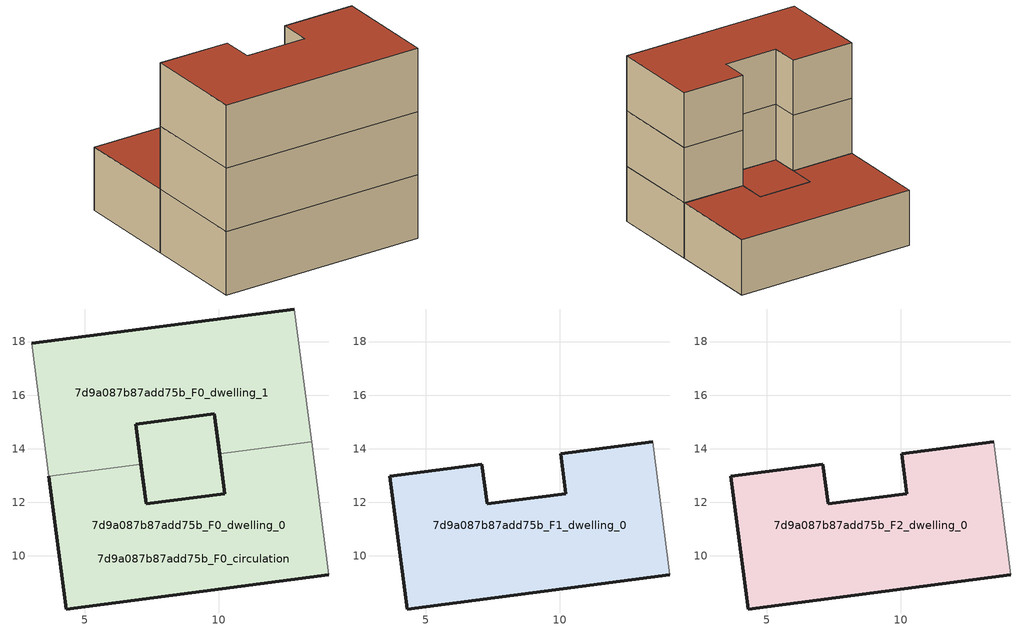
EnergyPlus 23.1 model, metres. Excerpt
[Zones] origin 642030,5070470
7d9a087b87add75b_F0_dwelling_0
 floor ground (EU_floor_Construction): 9.84,15.3 10.03,13.81 10.23,12.32 7.29,11.94 6.9,14.91 z0; 13.46,14.26 14.11,9.3 4.31,8.02 3.66,12.97 7.09,13.42 7.29,11.94 10.23,12.32 10.03,13.81 z0
 wall outside (EU_wall_Construction): 10.03,13.81 10.23,12.32 7.29,11.94 7.09,13.42 / 3.66,12.97 4.31,8.02 14.11,9.3 z0:3
 wall adiabatic (EU_wall_Construction): 14.11,9.3 13.46,14.26 z0:3
 wall to 7d9a087b87add75b_F0_dwelling_1 (EU_wall_Construction): 13.46,14.26 10.03,13.81 / 7.09,13.42 3.66,12.97 z0:3
 roof outside (EU_floor_Construction): 10.23,12.32 10.03,13.81 9.84,15.3 6.9,14.91 7.29,11.94 z3
7d9a087b87add75b_F0_dwelling_1
 floor ground (EU_floor_Construction): 9.84,15.3 10.03,13.81 10.23,12.32 7.29,11.94 6.9,14.91 z0; 12.81,19.22 13.46,14.26 10.03,13.81 9.84,15.3 6.9,14.91 7.09,13.42 3.66,12.97 3.01,17.93 z0
 wall outside (EU_wall_Construction): 7.09,13.42 6.9,14.91 9.84,15.3 10.03,13.81 / 12.81,19.22 3.01,17.93 z0:3
 wall adiabatic (EU_wall_Construction): 3.01,17.93 3.66,12.97 / 13.46,14.26 12.81,19.22 z0:3
 roof outside (EU_roof_Construction): 13.46,14.26 12.81,19.22 3.01,17.93 3.66,12.97 7.09,13.42 6.9,14.91 9.84,15.3 10.03,13.81 z3; 10.23,12.32 10.03,13.81 9.84,15.3 6.9,14.91 7.29,11.94 z3
7d9a087b87add75b_F0_circulation
 floor ground (EU_floor_Construction): 9.84,15.3 10.03,13.81 10.23,12.32 7.29,11.94 6.9,14.91 9.5,15.25 z0; 13.46,14.26 14.11,9.3 4.31,8.02 3.66,12.97 7.09,13.42 7.29,11.94 10.23,12.32 10.03,13.81 z0; 12.81,19.22 13.46,14.26 10.03,13.81 9.84,15.3 6.9,14.91 7.09,13.42 3.66,12.97 3.01,17.93 z0
 wall outside (EU_wall_Construction): 9.84,15.3 6.9,14.91 7.29,11.94 10.23,12.32 9.84,15.3 z0:3
 roof outside (EU_roof_Construction): 14.11,9.3 13.46,14.26 10.03,13.81 10.23,12.32 7.29,11.94 7.09,13.42 3.66,12.97 4.31,8.02 z3; 10.23,12.32 10.03,13.81 9.84,15.3 9.5,15.25 6.9,14.91 7.29,11.94 z3; 13.46,14.26 12.81,19.22 3.01,17.93 3.66,12.97 7.09,13.42 6.9,14.91 9.84,15.3 10.03,13.81 z3
7d9a087b87add75b_F1_dwelling_0
 floor to 7d9a087b87add75b_F0_dwelling_0 (EU_floor_Construction): 13.46,14.26 14.11,9.3 4.31,8.02 3.66,12.97 7.09,13.42 7.29,11.94 10.23,12.32 10.03,13.81 z3
 wall outside (EU_wall_Construction): 13.46,14.26 10.03,13.81 10.23,12.32 7.29,11.94 7.09,13.42 3.66,12.97 4.31,8.02 14.11,9.3 z3:6
 wall adiabatic (EU_wall_Construction): 14.11,9.3 13.46,14.26 z3:6
7d9a087b87add75b_F2_dwelling_0
 floor to 7d9a087b87add75b_F1_dwelling_0 (EU_floor_Construction): 13.46,14.26 14.11,9.3 4.31,8.02 3.66,12.97 7.09,13.42 7.29,11.94 10.23,12.32 10.03,13.81 z6
 wall outside (EU_wall_Construction): 13.46,14.26 10.03,13.81 10.23,12.32 7.29,11.94 7.09,13.42 3.66,12.97 4.31,8.02 14.11,9.3 z6:9
 wall adiabatic (EU_wall_Construction): 14.11,9.3 13.46,14.26 z6:9
 roof outside (EU_roof_Construction): 14.11,9.3 13.46,14.26 10.03,13.81 10.23,12.32 7.29,11.94 7.09,13.42 3.66,12.97 4.31,8.02 z9
[Building]
EU S2 Campaign: North Axis=0; Terrain=City; Solar Distribution=FullExterior
[Site:Location]
Lyon-Bron: Latitude=45.75; Longitude=5; Time Zone=1; Elevation=198
[SizingPeriod:WeatherFileDays]
AnnualSizingPeriod: Begin Month=1; Begin Day of Month=1; End Month=12; End Day of Month=31; Day of Week for Start Day=Monday; Use Weather File Daylight Saving Period=No; Use Weather File Rain and Snow Indicators=No
[MATERIAL]
EU_InternalMass_Material: Roughness=MediumRough; Thickness=0.1; Conductivity=1; Density=1800; Specific Heat=900; Thermal Absorptance=0.9; Solar Absorptance=0.7; Visible Absorptance=0.7
[MATERIAL:NOMASS] Roughness=MediumRough; Thermal Absorptance=0.9; Solar Absorptance=0.7; Visible Absorptance=0.7
Name | Thermal Resistance
EU_wall_NoMass | 0.87146
EU_roof_NoMass | 0.842276
EU_floor_NoMass | 0.496999
[CONSTRUCTION]
EU_wall_Construction: EU_wall_NoMass
EU_roof_Construction: EU_roof_NoMass
EU_floor_Construction: EU_floor_NoMass
EU_InternalMass_Construction: EU_InternalMass_Material
[ZONE] Type=1; Multiplier=1; Ceiling Height=autocalculate; Floor Area=autocalculate; Part of Total Floor Area=Yes
Name | Volume
7d9a087b87add75b_F0_dwelling_0 | 161.621
7d9a087b87add75b_F1_dwelling_0 | 134.931
7d9a087b87add75b_F2_dwelling_0 | 134.932
7d9a087b87add75b_F0_dwelling_1 | 161.62
7d9a087b87add75b_F0_circulation | 296.55
[INTERNALMASS] Construction=EU_InternalMass_Construction
Name | Zone or ZoneList | Surface Area
7d9a087b87add75b_F0_dwelling_0_EU_InternalMass | 7d9a087b87add75b_F0_dwelling_0 | 44.9772
7d9a087b87add75b_F0_dwelling_1_EU_InternalMass | 7d9a087b87add75b_F0_dwelling_1 | 44.9772
7d9a087b87add75b_F1_dwelling_0_EU_InternalMass | 7d9a087b87add75b_F1_dwelling_0 | 98.8669
7d9a087b87add75b_F2_dwelling_0_EU_InternalMass | 7d9a087b87add75b_F2_dwelling_0 | 98.8669
[OTHEREQUIPMENT] Fuel Type=Electricity; Design Level Calculation Method=Watts/Area; Power per Zone Floor Area=1; Fraction Latent=0; Fraction Radiant=0; Fraction Lost=0; Carbon Dioxide Generation Rate=0; EndUse Subcategory=EU_Step8_InternalGains
Name | Zone or ZoneList or Space or SpaceList | Schedule
EU_Step8_InternalGain_7d9a087b87add75b_F0_dwelling_0_f000 | 7d9a087b87add75b_F0_dwelling_0 | EU_Step8_GainSchedule_7d9a087b87add75b_F0_dwelling_0_f000
EU_Step8_InternalGain_7d9a087b87add75b_F0_dwelling_1_f000 | 7d9a087b87add75b_F0_dwelling_1 | EU_Step8_GainSchedule_7d9a087b87add75b_F0_dwelling_1_f000
EU_Step8_InternalGain_7d9a087b87add75b_F1_dwelling_0_f000 | 7d9a087b87add75b_F1_dwelling_0 | EU_Step8_GainSchedule_7d9a087b87add75b_F1_dwelling_0_f000
EU_Step8_InternalGain_7d9a087b87add75b_F2_dwelling_0_f000 | 7d9a087b87add75b_F2_dwelling_0 | EU_Step8_GainSchedule_7d9a087b87add75b_F2_dwelling_0_f000
[ZONEINFILTRATION:DESIGNFLOWRATE]
EU_Circulation_Infiltration_7d9a087b87add75b_F0_circulation: Zone or ZoneList or Space or SpaceList=7d9a087b87add75b_F0_circulation; Schedule=EU_AlwaysOn; Design Flow Rate Calculation Method=Flow/Area; Flow Rate per Floor Area=0.0005; Constant Term Coefficient=1; Temperature Term Coefficient=0; Velocity Term Coefficient=0; Velocity Squared Term Coefficient=0
[ZONEVENTILATION:DESIGNFLOWRATE] Schedule=EU_AlwaysOn; Design Flow Rate Calculation Method=AirChanges/Hour; Air Changes per Hour=0.425; Ventilation Type=Natural; Fan Pressure Rise=0; Fan Total Efficiency=1; Constant Term Coefficient=1; Temperature Term Coefficient=0; Velocity Term Coefficient=0; Velocity Squared Term Coefficient=0; Minimum Indoor Temperature=-100; Maximum Indoor Temperature=100; Delta Temperature=-100; Minimum Outdoor Temperature=-100; Maximum Outdoor Temperature=100; Maximum Wind Speed=40
Name | Zone or ZoneList or Space or SpaceList
EU_ConstantAir_7d9a087b87add75b_F0_dwelling_0 | 7d9a087b87add75b_F0_dwelling_0
EU_ConstantAir_7d9a087b87add75b_F0_dwelling_1 | 7d9a087b87add75b_F0_dwelling_1
EU_ConstantAir_7d9a087b87add75b_F1_dwelling_0 | 7d9a087b87add75b_F1_dwelling_0
EU_ConstantAir_7d9a087b87add75b_F2_dwelling_0 | 7d9a087b87add75b_F2_dwelling_0
[HVACTEMPLATE:THERMOSTAT] Constant Heating Setpoint=20; Constant Cooling Setpoint=50
EU_HeatOnly_7d9a087b87add75b_F0_dwelling_0; EU_HeatOnly_7d9a087b87add75b_F0_dwelling_1; EU_HeatOnly_7d9a087b87add75b_F1_dwelling_0; EU_HeatOnly_7d9a087b87add75b_F2_dwelling_0
[HVACTEMPLATE:ZONE:IDEALLOADSAIRSYSTEM] System Availability Schedule=EU_AlwaysOn; Maximum Heating Supply Air Temperature=50; Minimum Cooling Supply Air Temperature=13; Maximum Heating Supply Air Humidity Ratio=0.0156; Minimum Cooling Supply Air Humidity Ratio=0.0077; Heating Limit=NoLimit; Cooling Limit=NoLimit; Heating Availability Schedule=EU_AlwaysOn; Cooling Availability Schedule=EU_CoolingOff; Dehumidification Control Type=ConstantSensibleHeatRatio; Cooling Sensible Heat Ratio=0.7; Dehumidification Setpoint=60; Humidification Control Type=None; Humidification Setpoint=30; Outdoor Air Method=None; Outdoor Air Flow Rate per Person=0.00944; Outdoor Air Flow Rate per Zone Floor Area=0; Outdoor Air Flow Rate per Zone=0; Demand Controlled Ventilation Type=None; Outdoor Air Economizer Type=NoEconomizer; Heat Recovery Type=None; Sensible Heat Recovery Effectiveness=0.7; Latent Heat Recovery Effectiveness=0.65
Name | Template Thermostat
7d9a087b87add75b_F0_dwelling_0 | EU_HeatOnly_7d9a087b87add75b_F0_dwelling_0
7d9a087b87add75b_F0_dwelling_1 | EU_HeatOnly_7d9a087b87add75b_F0_dwelling_1
7d9a087b87add75b_F1_dwelling_0 | EU_HeatOnly_7d9a087b87add75b_F1_dwelling_0
7d9a087b87add75b_F2_dwelling_0 | EU_HeatOnly_7d9a087b87add75b_F2_dwelling_0
[SIZING:ZONE] Zone Cooling Design Supply Air Temperature Input Method=SupplyAirTemperature; Zone Cooling Design Supply Air Temperature=13; Zone Heating Design Supply Air Temperature Input Method=SupplyAirTemperature; Zone Heating Design Supply Air Temperature=50; Zone Cooling Design Supply Air Humidity Ratio=0.008; Zone Heating Design Supply Air Humidity Ratio=0.008; Cooling Design Air Flow Method=DesignDay; Cooling Design Air Flow Rate=0; Cooling Minimum Air Flow per Zone Floor Area=0.000762; Cooling Minimum Air Flow=0; Cooling Minimum Air Flow Fraction=0.2; Heating Design Air Flow Method=DesignDay; Heating Design Air Flow Rate=0; Heating Maximum Air Flow per Zone Floor Area=0.002032; Heating Maximum Air Flow=0.141576; Heating Maximum Air Flow Fraction=0.3; Account for Dedicated Outdoor Air System=No; Dedicated Outdoor Air System Control Strategy=NeutralSupplyAir; Dedicated Outdoor Air Low Setpoint Temperature for Design=autosize; Dedicated Outdoor Air High Setpoint Temperature for Design=autosize; Zone Load Sizing Method=Sensible Load Only No Latent Load; Zone Latent Cooling Design Supply Air Humidity Ratio Input Method=HumidityRatioDifference; Zone Cooling Design Supply Air Humidity Ratio Difference=0.005; Zone Latent Heating Design Supply Air Humidity Ratio Input Method=HumidityRatioDifference; Zone Humidification Design Supply Air Humidity Ratio Difference=0.005
7d9a087b87add75b_F0_dwelling_0; 7d9a087b87add75b_F0_dwelling_1; 7d9a087b87add75b_F1_dwelling_0; 7d9a087b87add75b_F2_dwelling_0
[SCHEDULE:CONSTANT]
Name | Hourly Value
EU_AlwaysOn | 1
EU_CoolingOff | 0
[SCHEDULE:FILE] Column Number=1; Rows to Skip at Top=0; Number of Hours of Data=8760; Column Separator=Comma; Interpolate to Timestep=No; Minutes per Item=60; Adjust Schedule for Daylight Savings=Yes
Name | File
EU_Step8_GainSchedule_7d9a087b87add75b_F0_dwelling_0_f000 | ../../schedules/7d9a087b87add75b/7d9a087b87add75b_F0_dwelling_0_f000_gain.csv
EU_Step8_GainSchedule_7d9a087b87add75b_F0_dwelling_1_f000 | ../../schedules/7d9a087b87add75b/7d9a087b87add75b_F0_dwelling_1_f000_gain.csv
EU_Step8_GainSchedule_7d9a087b87add75b_F1_dwelling_0_f000 | ../../schedules/7d9a087b87add75b/7d9a087b87add75b_F1_dwelling_0_f000_gain.csv
EU_Step8_GainSchedule_7d9a087b87add75b_F2_dwelling_0_f000 | ../../schedules/7d9a087b87add75b/7d9a087b87add75b_F2_dwelling_0_f000_gain.csv
